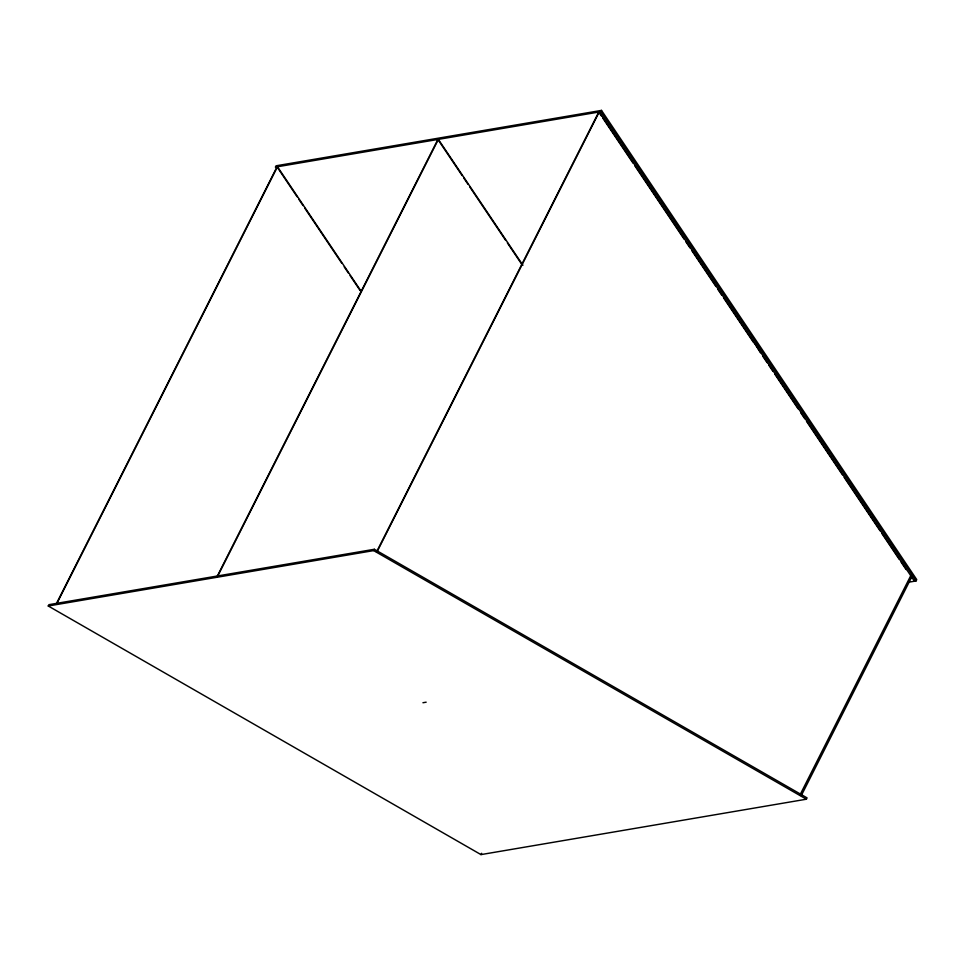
<?xml version="1.0" encoding="UTF-8"?>
<svg xmlns="http://www.w3.org/2000/svg" width="965" height="965" viewBox="0 0 965 965"><rect width="100%" height="100%" fill="white"/><g stroke="black" fill="none" stroke-linecap="round" stroke-linejoin="round"><path stroke-width="1.45" d="M376.965 551.98L599.892 110.673L601.509 110.396L916.75 579.615L916.062 580.942L908.499 582.245M599.892 110.673L276.074 165.799L275.399 167.114L600.845 111.711L601.509 110.396M48.25 605.996L48.913 604.669L374.348 549.278L807.066 797.886L806.39 799.213L480.968 854.604L48.25 605.996L373.684 550.605L806.39 799.213M56.115 604.138L277.015 166.849L297.16 196.836M56.597 604.054L277.498 166.764L361.236 291.406M216.98 576.756L437.881 139.467L462.163 175.606M217.463 576.672L438.363 139.382L522.933 265.266M373.684 550.605L374.348 549.278M376.483 552.064L598.734 112.085L601.255 115.824M480.968 854.604L481.631 853.289M799.949 795.003L910.743 575.671L912.371 575.393L916.062 580.942M801.227 795.727L911.672 577.07L599.217 112M915.134 579.893L914.446 581.232L911.672 577.07M754.98 343.842L760.456 352.78M422.947 702.737L426.168 702.182M600.845 111.711L912.371 575.393M602.92 118.309L633.076 163.181M634.753 165.678L684.161 239.211M685.825 241.708L690.023 247.945M691.688 250.43L715.982 286.581M717.658 289.078L721.844 295.302M723.521 297.799L753.665 342.671M762.965 356.519L767.151 362.744M768.828 365.24L773.013 371.465M774.678 373.962L798.115 408.834M800.624 412.574L804.81 418.798M806.487 421.295L842.469 474.852M844.146 477.349L880.128 530.907M881.805 533.404L899.38 559.567M901.057 562.052L906.075 569.531M463.839 178.103L468.025 184.339M469.702 186.824L505.708 240.43M507.385 242.915L521.619 264.108M298.848 199.345L303.046 205.593M304.723 208.09L341.67 263.083M344.191 266.822L348.389 273.083M350.066 275.58L360.138 290.574"/></g></svg>
